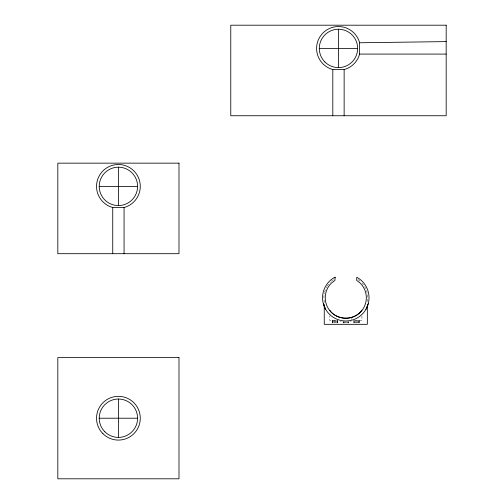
<?xml version="1.0" encoding="UTF-8"?>
<svg xmlns="http://www.w3.org/2000/svg" width="504" height="504" viewBox="0 0 504 504"><rect width="100%" height="100%" fill="white"/><g stroke="black" fill="none" stroke-linecap="round" stroke-linejoin="round"><path stroke-width="0.38" stroke-dasharray="2.52 1.89" d="M356.838 323.007L357.393 320.368L357.393 323.007M340.408 321.634L341.126 321.634M350.456 321.634L351.181 321.634M367.334 301.707L367.668 297.738A21.88 21.88 0 0 0 362.237 283.311M361.948 315.876L361.948 320.368L354.98 320.368L354.98 323.007M359.257 320.368L359.257 323.007M359.125 320.368L359.125 323.007M358.741 320.368L358.741 323.007M358.149 320.368L358.149 323.007M356.561 320.368L356.561 323.007M355.729 320.368L355.729 323.007M354.388 320.368L354.388 323.007M354.003 320.368L354.003 323.007M353.871 320.368L353.871 323.007M351.181 317.552L351.181 319.586M348.484 321.634L348.484 322.982M348.352 321.634L348.352 322.982M347.974 321.634L347.974 322.982M347.376 321.634L347.376 322.982M346.626 321.634L346.626 322.982M345.794 321.634L345.794 322.982M344.963 321.634L344.963 322.982M344.213 321.634L344.213 322.982M343.615 321.634L343.615 322.982M343.23 321.634L343.23 322.982M343.098 321.634L343.098 322.982M337.718 320.368L337.718 323.007M337.586 320.368L337.586 323.007M337.201 323.007L337.201 320.368L329.635 320.368L329.635 315.876M336.603 320.368L336.603 323.007M335.853 320.368L335.853 323.007M335.021 320.368L335.021 323.007M334.19 320.368L334.19 323.007M333.44 320.368L333.44 323.007M332.842 320.368L332.842 323.007M332.464 320.368L332.464 323.007M332.331 320.368L332.331 323.007M324.255 302.406L323.914 297.738A21.88 21.88 0 0 1 324.488 292.767M324.658 292.074A21.88 21.88 0 0 1 326.844 286.801M327.209 286.19A21.88 21.88 0 0 1 330.322 282.265M331.361 281.295A21.88 21.88 0 0 1 333.642 279.544M357.941 279.544A21.88 21.88 0 0 1 360.221 281.295"/><path stroke-width="0.76" d="M365.917 309.355L368.235 303.755M361.948 310.143C354.652 320.783 336.93 320.783 329.635 310.143M332.81 115.744L332.81 69.558A21.88 21.88 0 0 1 323.001 32.955A21.88 21.88 0 0 1 359.604 42.764L446.179 41.605M319.29 48.422L357.657 48.422M344.137 115.744L344.137 69.558A21.88 21.88 0 0 0 359.604 54.085L446.179 54.085M332.81 69.558L344.137 69.558M99.219 186.373L137.592 186.373A19.183 19.183 0 0 0 108.814 169.76A19.183 19.183 0 0 0 108.814 202.992A19.183 19.183 0 0 0 137.592 186.373M112.745 207.509L124.066 207.509A21.88 21.88 0 0 0 136.326 173.83A21.88 21.88 0 0 0 100.485 173.83A21.88 21.88 0 0 0 112.745 207.509L112.745 253.695M99.219 418.213L137.592 418.213M323.348 303.755L325.672 309.355M367.334 304.523L367.334 324.33L324.255 324.33L324.255 304.523M359.604 42.764L359.604 54.085M338.474 29.238L338.474 67.612M124.066 207.509L124.066 253.695M118.402 167.189L118.402 205.563M118.402 399.029L118.402 437.403M335.179 277.2L334.876 280.445L331.267 283.21A20.544 20.544 0 0 0 331.267 312.266A20.544 20.544 0 0 0 360.322 312.266A20.544 20.544 0 0 0 360.322 283.21L356.712 280.445L356.712 277.326L357.412 277.616A23.234 23.234 0 0 1 363.592 312.675A23.234 23.234 0 0 1 327.991 312.675A23.234 23.234 0 0 1 334.177 277.616L335.179 277.2M446.179 25.2L230.769 25.2L230.769 115.744L446.179 115.744L446.179 25.2M178.989 163.151L57.821 163.151L57.821 253.695L178.989 253.695L178.989 163.151M178.989 357.632L57.821 357.632L57.821 478.8L178.989 478.8L178.989 357.632M104.838 431.783A19.183 19.183 0 0 0 136.937 423.177A19.183 19.183 0 0 0 113.438 399.685A19.183 19.183 0 0 0 104.838 431.783M102.936 433.686A21.88 21.88 0 0 0 139.539 423.877A21.88 21.88 0 0 0 112.745 397.083A21.88 21.88 0 0 0 102.936 433.686M324.91 61.992A19.183 19.183 0 0 0 357.002 53.392A19.183 19.183 0 0 0 333.509 29.894A19.183 19.183 0 0 0 324.91 61.992"/></g></svg>
